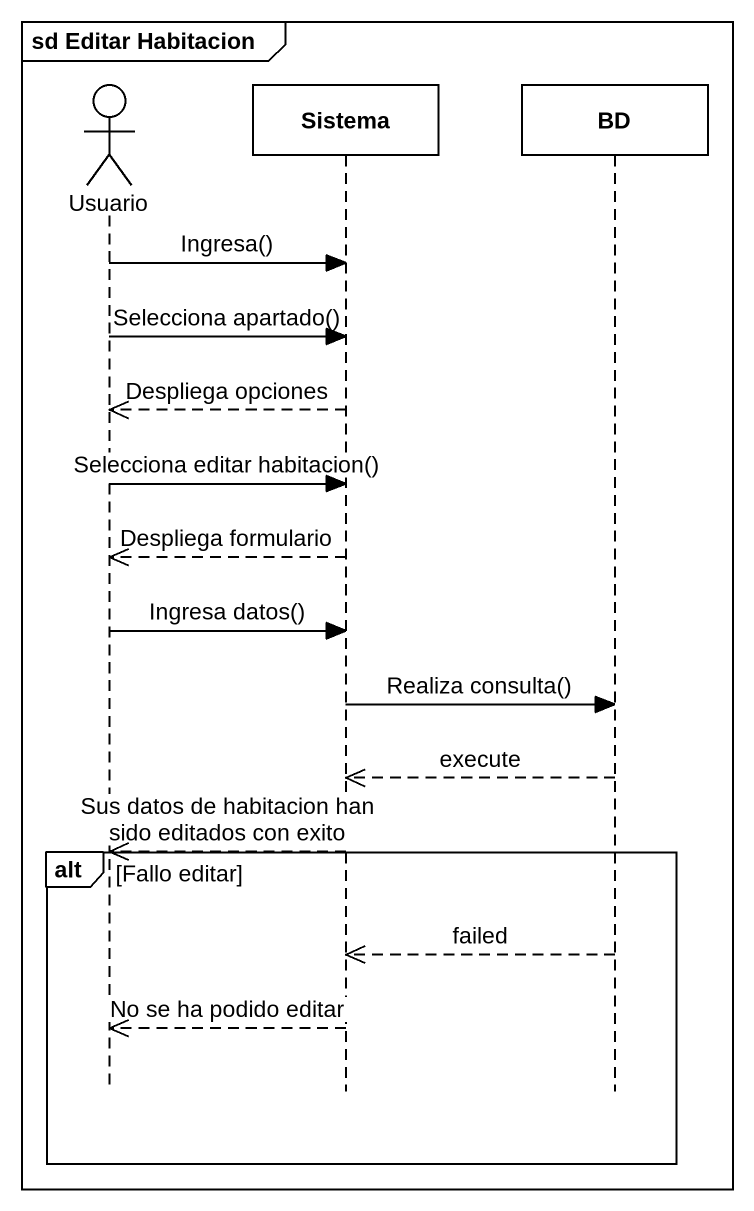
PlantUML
@startuml
mainframe sd Editar Habitacion
hide footbox
actor Usuario
participant Sistema
participant BD

Usuario -> Sistema : Ingresa()
Usuario -> Sistema : Selecciona apartado()
Sistema -->> Usuario : Despliega opciones
Usuario -> Sistema : Selecciona editar habitacion()
Sistema -->> Usuario : Despliega formulario
Usuario -> Sistema : Ingresa datos()
Sistema -> BD : Realiza consulta()
BD -->> Sistema : execute
alt Fallo editar
  Sistema -->> Usuario : Sus datos de habitacion han sido editados con exito
  BD -->> Sistema : failed
  Sistema -->> Usuario : No se ha podido editar
end
@enduml
